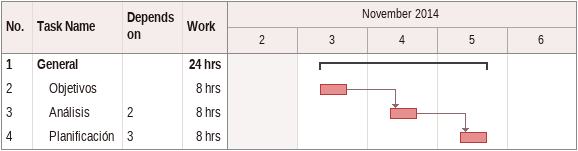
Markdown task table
| ID | Level | Task | Start | Finish | Predecessors | Work (h) |
|---|---|---|---|---|---|---|
| 1 | 1 | **General** | 2014-11-03 | 2014-11-05 |  | 24 |
| 2 | 2 | Objetivos | 2014-11-03 | 2014-11-03 |  | 8 |
| 3 | 2 | Análisis | 2014-11-04 | 2014-11-04 | 2 | 8 |
| 4 | 2 | Planificación | 2014-11-05 | 2014-11-05 | 3 | 8 |
